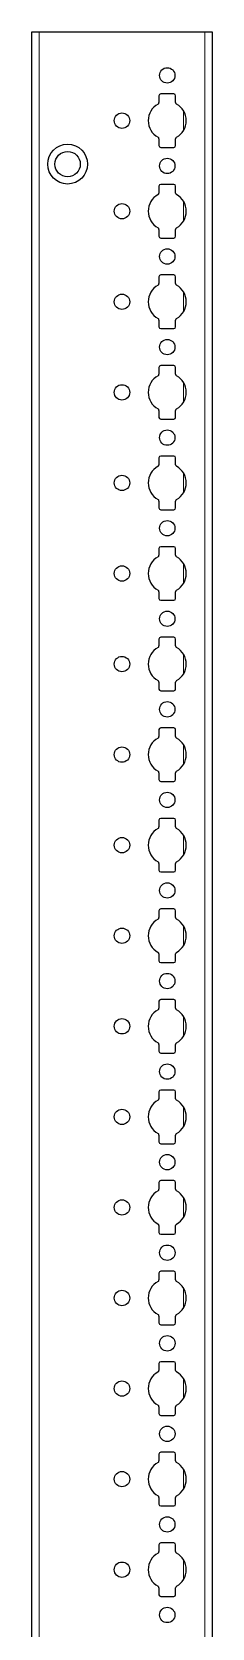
# Model space of a CAD drawing. Header units: millimetres. Extents: x -199 to 3079, y -2047 to 1507.
# Drawn here: x 2679.1 to 2728.8, y -393.4 to 47.2 of the extents above; entities that cross this region are included whole.
import ezdxf

# ---------------------------------------------------------------- set-up
doc = ezdxf.new("R2010")
doc.units = ezdxf.units.MM

msp = doc.modelspace()

# ---------------------------------------------------------------- linework, layer by layer
at = {"color": 7, "linetype": 'Continuous', "lineweight": 25}
for p, q in [((2679.11, -851.79), (2679.11, 47.21)), ((2679.11, 47.21), (2681.11, 47.21)), ((2681.11, 47.21), (2726.81, 47.21)), ((2726.81, 47.21), (2728.81, 47.21)), ((2728.81, 47.21), (2728.81, -851.79)), ((2714.16, 29.61), (2714.16, 27.73)), ((2718.26, 30.11), (2714.66, 30.11)), ((2718.76, 27.73), (2718.76, 29.61)), ((2714.16, 17.68), (2714.16, 15.81)), ((2718.76, 15.81), (2718.76, 17.68)), ((2714.66, 15.31), (2718.26, 15.31)), ((2714.16, 4.61), (2714.16, 2.73)), ((2718.26, 5.11), (2714.66, 5.11)), ((2718.76, 2.73), (2718.76, 4.61)), ((2714.16, -7.32), (2714.16, -9.19)), ((2718.76, -9.19), (2718.76, -7.32)), ((2714.66, -9.69), (2718.26, -9.69)), ((2714.16, -20.39), (2714.16, -22.27)), ((2718.26, -19.89), (2714.66, -19.89)), ((2718.76, -22.27), (2718.76, -20.39)), ((2714.16, -32.32), (2714.16, -34.19)), ((2714.66, -34.69), (2718.26, -34.69)), ((2718.76, -34.19), (2718.76, -32.32)), ((2714.16, -45.39), (2714.16, -47.27)), ((2718.26, -44.89), (2714.66, -44.89)), ((2718.76, -47.27), (2718.76, -45.39)), ((2714.16, -57.32), (2714.16, -59.19)), ((2714.66, -59.69), (2718.26, -59.69)), ((2718.76, -59.19), (2718.76, -57.32)), ((2714.16, -70.39), (2714.16, -72.27)), ((2718.26, -69.89), (2714.66, -69.89)), ((2718.76, -72.27), (2718.76, -70.39)), ((2714.16, -82.32), (2714.16, -84.19)), ((2718.76, -84.19), (2718.76, -82.32)), ((2714.66, -84.69), (2718.26, -84.69)), ((2714.16, -95.39), (2714.16, -97.27)), ((2718.26, -94.89), (2714.66, -94.89)), ((2718.76, -97.27), (2718.76, -95.39)), ((2714.16, -107.32), (2714.16, -109.19)), ((2714.66, -109.69), (2718.26, -109.69)), ((2718.76, -109.19), (2718.76, -107.32)), ((2714.16, -120.39), (2714.16, -122.27)), ((2718.26, -119.89), (2714.66, -119.89)), ((2718.76, -122.27), (2718.76, -120.39)), ((2714.16, -132.32), (2714.16, -134.19)), ((2714.66, -134.69), (2718.26, -134.69)), ((2718.76, -134.19), (2718.76, -132.32)), ((2714.16, -145.39), (2714.16, -147.27)), ((2718.26, -144.89), (2714.66, -144.89)), ((2718.76, -147.27), (2718.76, -145.39)), ((2714.16, -157.32), (2714.16, -159.19)), ((2718.76, -159.19), (2718.76, -157.32)), ((2714.66, -159.69), (2718.26, -159.69)), ((2714.16, -170.39), (2714.16, -172.27)), ((2718.26, -169.89), (2714.66, -169.89)), ((2718.76, -172.27), (2718.76, -170.39)), ((2714.16, -182.32), (2714.16, -184.19)), ((2714.66, -184.69), (2718.26, -184.69)), ((2718.76, -184.19), (2718.76, -182.32)), ((2714.16, -195.39), (2714.16, -197.27)), ((2718.26, -194.89), (2714.66, -194.89)), ((2718.76, -197.27), (2718.76, -195.39)), ((2714.16, -207.32), (2714.16, -209.19)), ((2714.66, -209.69), (2718.26, -209.69)), ((2718.76, -209.19), (2718.76, -207.32)), ((2718.26, -219.89), (2714.66, -219.89)), ((2714.16, -220.39), (2714.16, -222.27)), ((2718.76, -222.27), (2718.76, -220.39)), ((2714.16, -232.32), (2714.16, -234.19)), ((2718.76, -234.19), (2718.76, -232.32)), ((2714.66, -234.69), (2718.26, -234.69)), ((2714.16, -245.39), (2714.16, -247.27)), ((2718.26, -244.89), (2714.66, -244.89)), ((2718.76, -247.27), (2718.76, -245.39)), ((2714.16, -257.32), (2714.16, -259.19)), ((2714.66, -259.69), (2718.26, -259.69)), ((2718.76, -259.19), (2718.76, -257.32)), ((2714.16, -270.39), (2714.16, -272.27)), ((2718.26, -269.89), (2714.66, -269.89)), ((2718.76, -272.27), (2718.76, -270.39)), ((2714.16, -282.32), (2714.16, -284.19)), ((2714.66, -284.69), (2718.26, -284.69)), ((2718.76, -284.19), (2718.76, -282.32)), ((2718.26, -294.89), (2714.66, -294.89)), ((2714.16, -295.39), (2714.16, -297.27)), ((2718.76, -297.27), (2718.76, -295.39)), ((2714.16, -307.32), (2714.16, -309.19)), ((2718.76, -309.19), (2718.76, -307.32)), ((2714.66, -309.69), (2718.26, -309.69)), ((2714.16, -320.39), (2714.16, -322.27)), ((2718.26, -319.89), (2714.66, -319.89)), ((2718.76, -322.27), (2718.76, -320.39)), ((2714.16, -332.32), (2714.16, -334.19)), ((2714.66, -334.69), (2718.26, -334.69)), ((2718.76, -334.19), (2718.76, -332.32)), ((2714.16, -345.39), (2714.16, -347.27)), ((2718.26, -344.89), (2714.66, -344.89)), ((2718.76, -347.27), (2718.76, -345.39)), ((2714.16, -357.32), (2714.16, -359.19)), ((2714.66, -359.69), (2718.26, -359.69)), ((2718.76, -359.19), (2718.76, -357.32)), ((2718.26, -369.89), (2714.66, -369.89)), ((2714.16, -370.39), (2714.16, -372.27)), ((2718.76, -372.27), (2718.76, -370.39)), ((2714.16, -382.32), (2714.16, -384.19)), ((2718.76, -384.19), (2718.76, -382.32)), ((2714.66, -384.69), (2718.26, -384.69))]:
    msp.add_line(p, q, dxfattribs=at)
at = {"color": 8, "linetype": 'Continuous', "lineweight": 18}
for p, q in [((2681.11, 47.21), (2681.11, -851.79)), ((2726.81, -851.79), (2726.81, 47.21)), ((2720.96, 20), (2720.96, 25.41)), ((2720.96, -5), (2720.96, 0.41)), ((2720.96, -30), (2720.96, -24.59)), ((2720.96, -55), (2720.96, -49.59)), ((2720.96, -80), (2720.96, -74.59)), ((2720.96, -105), (2720.96, -99.59)), ((2720.96, -130), (2720.96, -124.59)), ((2720.96, -155), (2720.96, -149.59)), ((2720.96, -180), (2720.96, -174.59)), ((2720.96, -205), (2720.96, -199.59)), ((2720.96, -230), (2720.96, -224.59)), ((2720.96, -255), (2720.96, -249.59)), ((2720.96, -280), (2720.96, -274.59)), ((2720.96, -305), (2720.96, -299.59)), ((2720.96, -330), (2720.96, -324.59)), ((2720.96, -355), (2720.96, -349.59)), ((2720.96, -380), (2720.96, -374.59))]:
    msp.add_line(p, q, dxfattribs=at)
at = {"color": 7, "linetype": 'Continuous', "lineweight": 25}
for centre, radius in [((2716.46, 35.21), 2.12), ((2703.96, 22.71), 2.12), ((2688.96, 10.71), 5.5), ((2688.96, 10.71), 3.5), ((2716.46, 10.21), 2.12), ((2703.96, -2.29), 2.12), ((2716.46, -14.79), 2.12), ((2703.96, -27.29), 2.12), ((2716.46, -39.79), 2.12), ((2703.96, -52.29), 2.12), ((2716.46, -64.79), 2.12), ((2703.96, -77.29), 2.12), ((2716.46, -89.79), 2.12), ((2703.96, -102.29), 2.12), ((2716.46, -114.79), 2.12), ((2703.96, -127.29), 2.12), ((2716.46, -139.79), 2.12), ((2703.96, -152.29), 2.12), ((2716.46, -164.79), 2.12), ((2703.96, -177.29), 2.12), ((2716.46, -189.79), 2.12), ((2703.96, -202.29), 2.12), ((2716.46, -214.79), 2.12), ((2703.96, -227.29), 2.12), ((2716.46, -239.79), 2.12), ((2703.96, -252.29), 2.12), ((2716.46, -264.79), 2.12), ((2703.96, -277.29), 2.12), ((2716.46, -289.79), 2.13), ((2703.96, -302.29), 2.12), ((2716.46, -314.79), 2.13), ((2703.96, -327.29), 2.12), ((2716.46, -339.79), 2.13), ((2703.96, -352.29), 2.12), ((2716.46, -364.79), 2.12), ((2703.96, -377.29), 2.12), ((2716.46, -389.79), 2.12)]:
    msp.add_circle(centre, radius, dxfattribs=at)
for centre, radius, start, end in [((2716.46, 22.71), 5.25, 119.1407, 240.8593), ((2713.66, 27.73), 0.5, 299.1407, 0), ((2714.66, 29.61), 0.5, 90, 180), ((2718.26, 29.61), 0.5, 0, 90), ((2719.26, 27.73), 0.5, 180, 240.8593), ((2716.46, 22.71), 5.25, 299.1407, 60.8593), ((2713.66, 17.68), 0.5, 0, 60.8593), ((2719.26, 17.68), 0.5, 119.1407, 180), ((2714.66, 15.81), 0.5, 180, 270), ((2718.26, 15.81), 0.5, 270, 0), ((2714.66, 4.61), 0.5, 90, 180), ((2718.26, 4.61), 0.5, 0, 90), ((2716.46, -2.29), 5.25, 119.1407, 240.8593), ((2713.66, 2.73), 0.5, 299.1407, 0), ((2719.26, 2.73), 0.5, 180, 240.8593), ((2716.46, -2.29), 5.25, 299.1407, 60.8593), ((2713.66, -7.32), 0.5, 0, 60.8593), ((2719.26, -7.32), 0.5, 119.1407, 180), ((2714.66, -9.19), 0.5, 180, 270), ((2718.26, -9.19), 0.5, 270, 0), ((2714.66, -20.39), 0.5, 90, 180), ((2718.26, -20.39), 0.5, 0, 90), ((2716.46, -27.29), 5.25, 119.1407, 240.8593), ((2713.66, -22.27), 0.5, 299.1407, 0), ((2719.26, -22.27), 0.5, 180, 240.8593), ((2716.46, -27.29), 5.25, 299.1407, 60.8593), ((2713.66, -32.32), 0.5, 0, 60.8593), ((2714.66, -34.19), 0.5, 180, 270), ((2718.26, -34.19), 0.5, 270, 0), ((2719.26, -32.32), 0.5, 119.1407, 180), ((2716.46, -52.29), 5.25, 119.1407, 240.8593), ((2713.66, -47.27), 0.5, 299.1407, 0), ((2714.66, -45.39), 0.5, 90, 180), ((2718.26, -45.39), 0.5, 0, 90), ((2719.26, -47.27), 0.5, 180, 240.8593), ((2716.46, -52.29), 5.25, 299.1407, 60.8593), ((2713.66, -57.32), 0.5, 0, 60.8593), ((2719.26, -57.32), 0.5, 119.1407, 180), ((2714.66, -59.19), 0.5, 180, 270), ((2718.26, -59.19), 0.5, 270, 0), ((2714.66, -70.39), 0.5, 90, 180), ((2718.26, -70.39), 0.5, 0, 90), ((2716.46, -77.29), 5.25, 119.1407, 240.8593), ((2713.66, -72.27), 0.5, 299.1407, 0), ((2719.26, -72.27), 0.5, 180, 240.8593), ((2716.46, -77.29), 5.25, 299.1407, 60.8593), ((2713.66, -82.32), 0.5, 0, 60.8593), ((2719.26, -82.32), 0.5, 119.1407, 180), ((2714.66, -84.19), 0.5, 180, 270), ((2718.26, -84.19), 0.5, 270, 0), ((2714.66, -95.39), 0.5, 90, 180), ((2718.26, -95.39), 0.5, 0, 90), ((2716.46, -102.29), 5.25, 119.1407, 240.8593), ((2713.66, -97.27), 0.5, 299.1407, 0), ((2719.26, -97.27), 0.5, 180, 240.8593), ((2716.46, -102.29), 5.25, 299.1407, 60.8593), ((2713.66, -107.32), 0.5, 0, 60.8593), ((2714.66, -109.19), 0.5, 180, 270), ((2718.26, -109.19), 0.5, 270, 0), ((2719.26, -107.32), 0.5, 119.1407, 180), ((2716.46, -127.29), 5.25, 119.1407, 240.8593), ((2713.66, -122.27), 0.5, 299.1407, 0), ((2714.66, -120.39), 0.5, 90, 180), ((2718.26, -120.39), 0.5, 0, 90), ((2719.26, -122.27), 0.5, 180, 240.8593), ((2716.46, -127.29), 5.25, 299.1407, 60.8593), ((2713.66, -132.32), 0.5, 0, 60.8593), ((2719.26, -132.32), 0.5, 119.1407, 180), ((2714.66, -134.19), 0.5, 180, 270), ((2718.26, -134.19), 0.5, 270, 0), ((2714.66, -145.39), 0.5, 90, 180), ((2718.26, -145.39), 0.5, 0, 90), ((2716.46, -152.29), 5.25, 119.1407, 240.8593), ((2713.66, -147.27), 0.5, 299.1407, 0), ((2719.26, -147.27), 0.5, 180, 240.8593), ((2716.46, -152.29), 5.25, 299.1407, 60.8593), ((2713.66, -157.32), 0.5, 0, 60.8593), ((2719.26, -157.32), 0.5, 119.1407, 180), ((2714.66, -159.19), 0.5, 180, 270), ((2718.26, -159.19), 0.5, 270, 0), ((2714.66, -170.39), 0.5, 90, 180), ((2718.26, -170.39), 0.5, 0, 90), ((2716.46, -177.29), 5.25, 119.1407, 240.8593), ((2713.66, -172.27), 0.5, 299.1407, 0), ((2719.26, -172.27), 0.5, 180, 240.8593), ((2716.46, -177.29), 5.25, 299.1407, 60.8593), ((2713.66, -182.32), 0.5, 0, 60.8593), ((2714.66, -184.19), 0.5, 180, 270), ((2718.26, -184.19), 0.5, 270, 0), ((2719.26, -182.32), 0.5, 119.1407, 180), ((2716.46, -202.29), 5.25, 119.1407, 240.8593), ((2713.66, -197.27), 0.5, 299.1407, 0), ((2714.66, -195.39), 0.5, 90, 180), ((2718.26, -195.39), 0.5, 0, 90), ((2719.26, -197.27), 0.5, 180, 240.8593), ((2716.46, -202.29), 5.25, 299.1407, 60.8593), ((2713.66, -207.32), 0.5, 0, 60.8593), ((2719.26, -207.32), 0.5, 119.1407, 180), ((2714.66, -209.19), 0.5, 180, 270), ((2718.26, -209.19), 0.5, 270, 0), ((2714.66, -220.39), 0.5, 90, 180), ((2718.26, -220.39), 0.5, 0, 90), ((2716.46, -227.29), 5.25, 119.1407, 240.8593), ((2713.66, -222.27), 0.5, 299.1407, 0), ((2719.26, -222.27), 0.5, 180, 240.8593), ((2716.46, -227.29), 5.25, 299.1407, 60.8593), ((2713.66, -232.32), 0.5, 0, 60.8593), ((2719.26, -232.32), 0.5, 119.1407, 180), ((2714.66, -234.19), 0.5, 180, 270), ((2718.26, -234.19), 0.5, 270, 0), ((2714.66, -245.39), 0.5, 90, 180), ((2718.26, -245.39), 0.5, 0, 90), ((2716.46, -252.29), 5.25, 119.1407, 240.8593), ((2713.66, -247.27), 0.5, 299.1407, 0), ((2719.26, -247.27), 0.5, 180, 240.8593), ((2716.46, -252.29), 5.25, 299.1407, 60.8593), ((2713.66, -257.32), 0.5, 0, 60.8593), ((2714.66, -259.19), 0.5, 180, 270), ((2718.26, -259.19), 0.5, 270, 0), ((2719.26, -257.32), 0.5, 119.1407, 180), ((2716.46, -277.29), 5.25, 119.1407, 240.8593), ((2713.66, -272.27), 0.5, 299.1407, 0), ((2714.66, -270.39), 0.5, 90, 180), ((2718.26, -270.39), 0.5, 0, 90), ((2719.26, -272.27), 0.5, 180, 240.8593), ((2716.46, -277.29), 5.25, 299.1407, 60.8593), ((2713.66, -282.32), 0.5, 0, 60.8593), ((2719.26, -282.32), 0.5, 119.1407, 180), ((2714.66, -284.19), 0.5, 180, 270), ((2718.26, -284.19), 0.5, 270, 0), ((2714.66, -295.39), 0.5, 90, 180), ((2718.26, -295.39), 0.5, 0, 90), ((2716.46, -302.29), 5.25, 119.1407, 240.8593), ((2713.66, -297.27), 0.5, 299.1407, 0), ((2719.26, -297.27), 0.5, 180, 240.8593), ((2716.46, -302.29), 5.25, 299.1407, 60.8593), ((2713.66, -307.32), 0.5, 0, 60.8593), ((2719.26, -307.32), 0.5, 119.1407, 180), ((2714.66, -309.19), 0.5, 180, 270), ((2718.26, -309.19), 0.5, 270, 0), ((2714.66, -320.39), 0.5, 90, 180), ((2718.26, -320.39), 0.5, 0, 90), ((2716.46, -327.29), 5.25, 119.1407, 240.8593), ((2713.66, -322.27), 0.5, 299.1407, 0), ((2719.26, -322.27), 0.5, 180, 240.8593), ((2716.46, -327.29), 5.25, 299.1407, 60.8593), ((2713.66, -332.32), 0.5, 0, 60.8593), ((2714.66, -334.19), 0.5, 180, 270), ((2718.26, -334.19), 0.5, 270, 0), ((2719.26, -332.32), 0.5, 119.1407, 180), ((2716.46, -352.29), 5.25, 119.1407, 240.8593), ((2713.66, -347.27), 0.5, 299.1407, 0), ((2714.66, -345.39), 0.5, 90, 180), ((2718.26, -345.39), 0.5, 0, 90), ((2719.26, -347.27), 0.5, 180, 240.8593), ((2716.46, -352.29), 5.25, 299.1407, 60.8593), ((2713.66, -357.32), 0.5, 0, 60.8593), ((2719.26, -357.32), 0.5, 119.1407, 180), ((2714.66, -359.19), 0.5, 180, 270), ((2718.26, -359.19), 0.5, 270, 0), ((2714.66, -370.39), 0.5, 90, 180), ((2718.26, -370.39), 0.5, 0, 90), ((2716.46, -377.29), 5.25, 119.1407, 240.8593), ((2713.66, -372.27), 0.5, 299.1407, 0), ((2719.26, -372.27), 0.5, 180, 240.8593), ((2716.46, -377.29), 5.25, 299.1407, 60.8593), ((2713.66, -382.32), 0.5, 0, 60.8593), ((2719.26, -382.32), 0.5, 119.1407, 180), ((2714.66, -384.19), 0.5, 180, 270), ((2718.26, -384.19), 0.5, 270, 0)]:
    msp.add_arc(centre, radius, start, end, dxfattribs=at)

doc.saveas('drawing.dxf')
